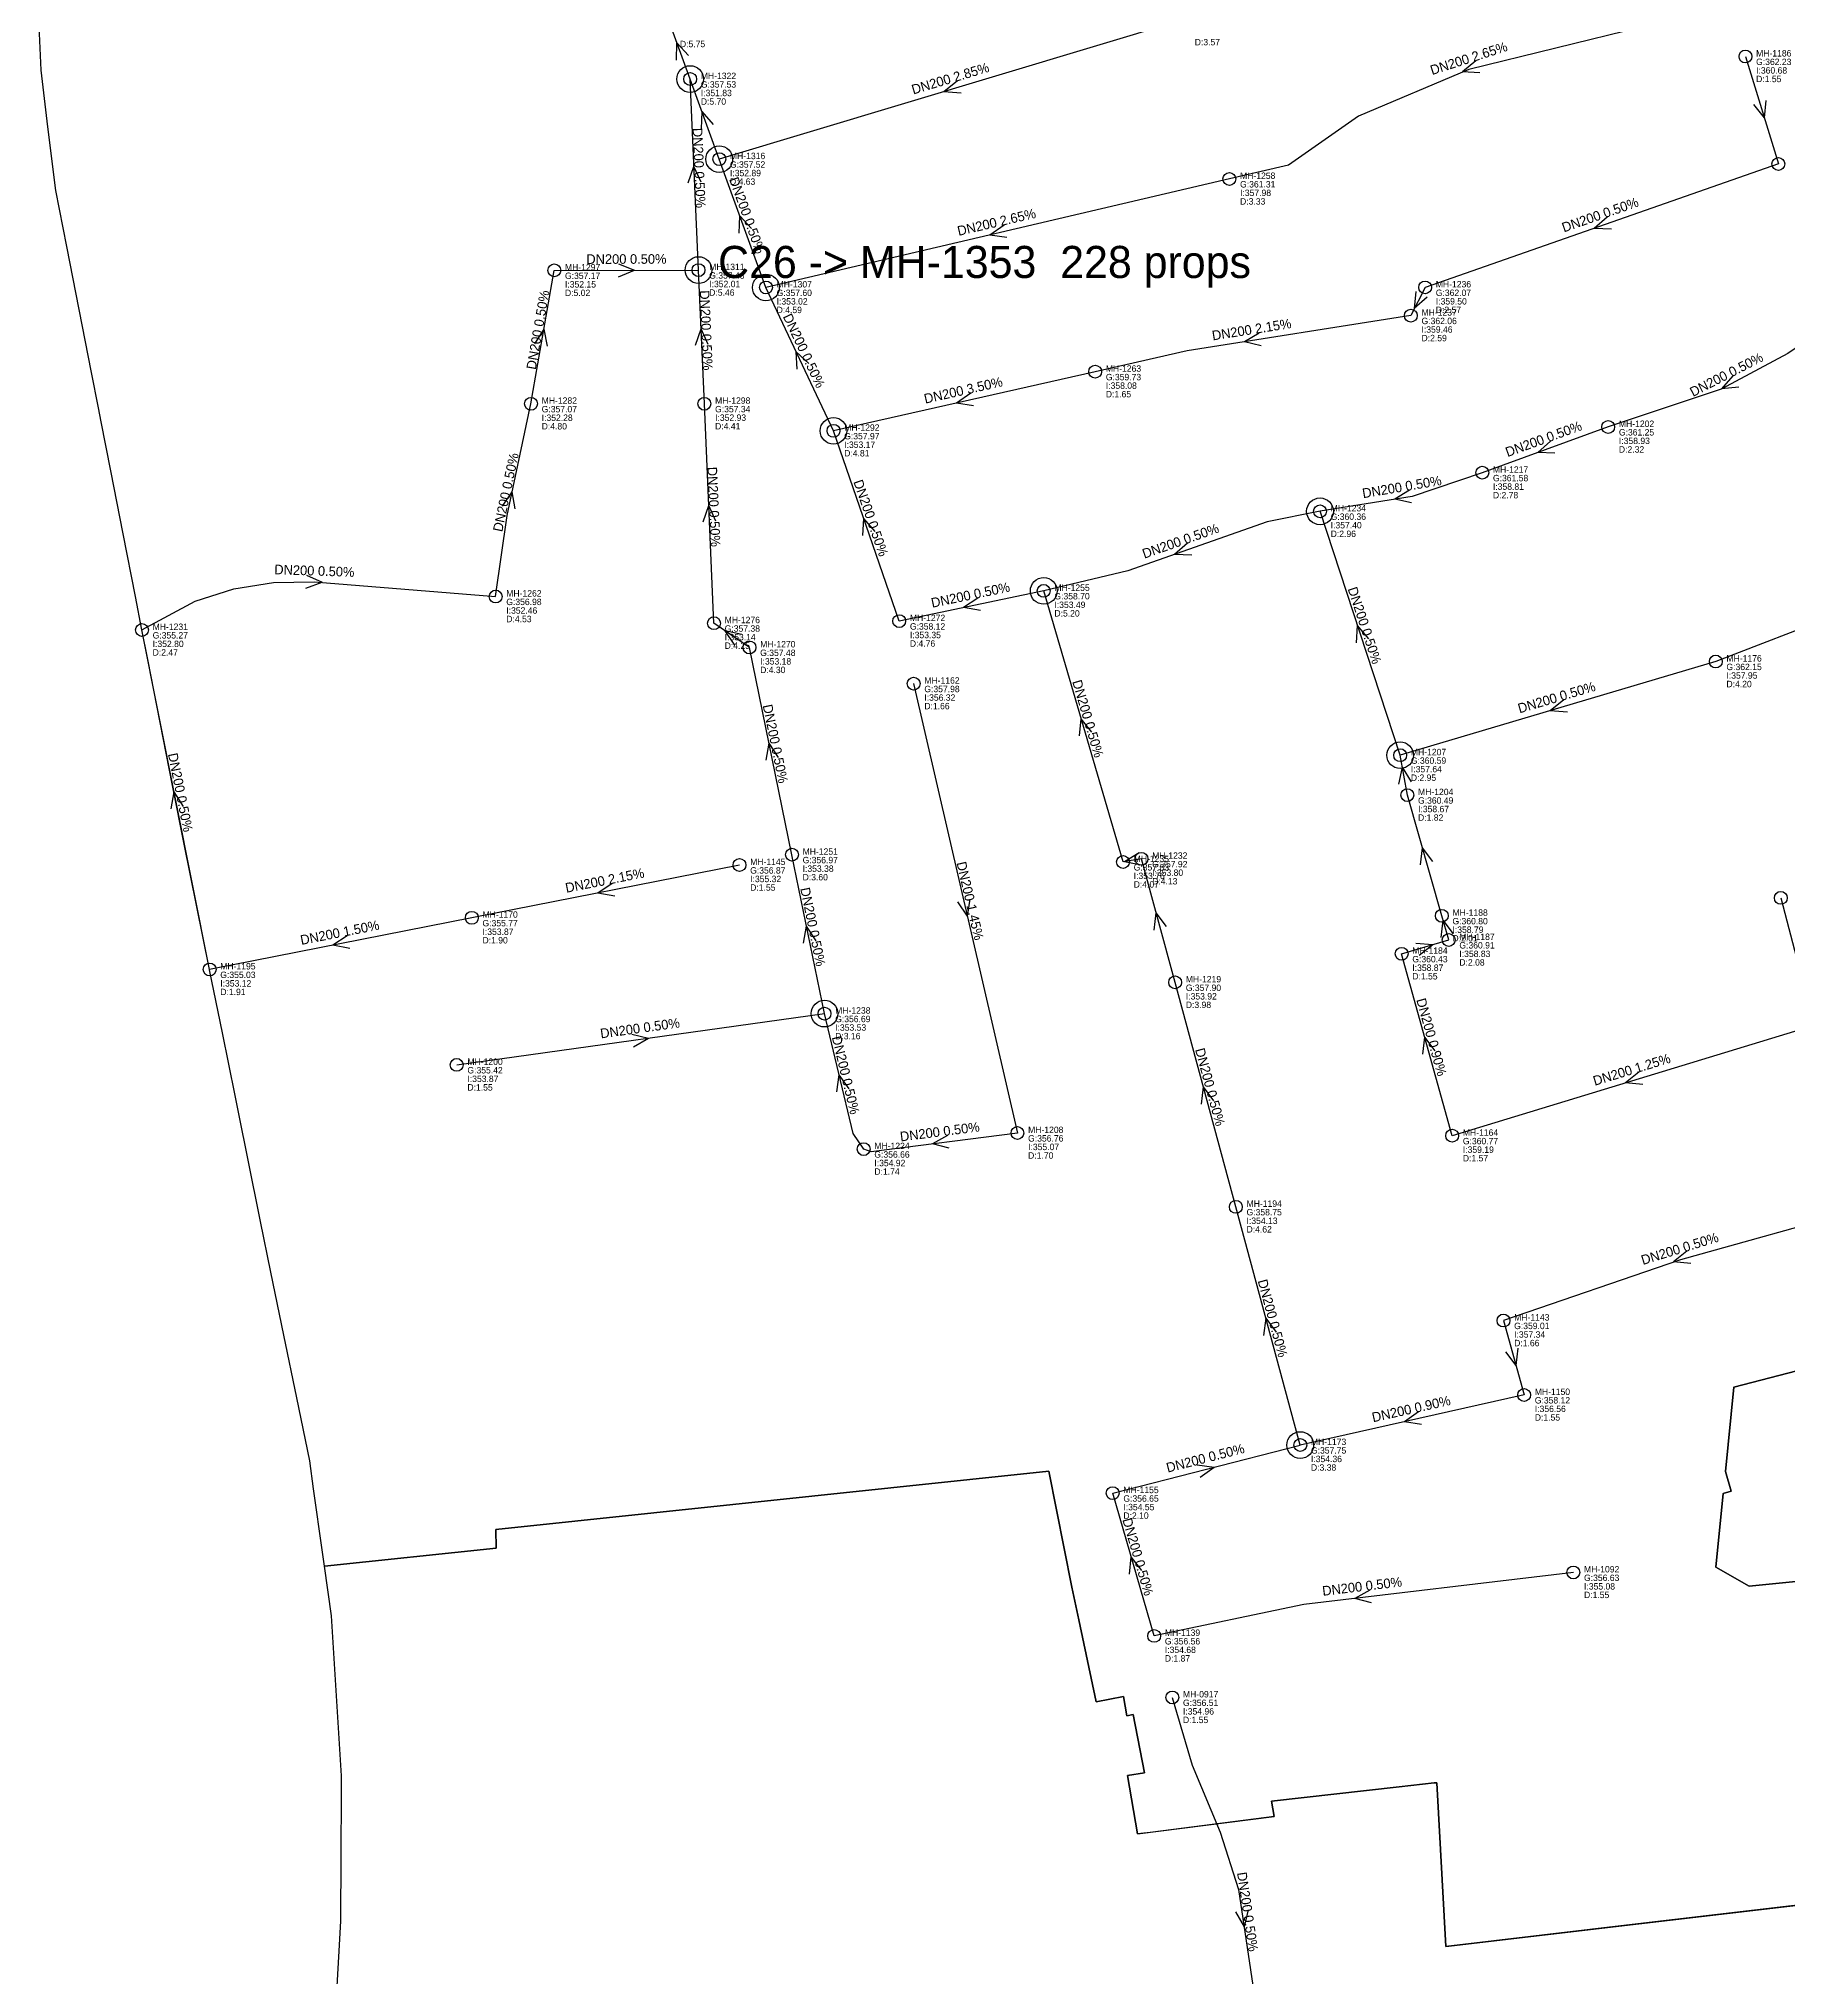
# Model space of a CAD drawing. Header units: metres. Extents: x 449149 to 451990, y 2566737 to 2570847.
# Drawn here: x 449908.2 to 450235.5, y 2568289.6 to 2568652.2 of the extents above; entities that cross this region are included whole.
import ezdxf
from ezdxf.enums import TextEntityAlignment as Align

# ---------------------------------------------------------------- set-up
doc = ezdxf.new("R2010")
doc.units = ezdxf.units.M
for name, color, linetype in [('SEW-CATCHMENT', 4, 'Continuous'), ('SEW-CATCHMENT-LABEL', 4, 'Continuous'), ('SEW-DROP', 6, 'Continuous'), ('SEW-LABEL', 2, 'Continuous'), ('SEW-MH', 7, 'Continuous'), ('SEW-MH-LABEL', 8, 'Continuous'), ('SEW-PIPE-DN200', 3, 'Continuous')]:
    doc.layers.add(name, color=color, linetype=linetype)

msp = doc.modelspace()

# ---------------------------------------------------------------- linework, layer by layer
at = {"layer": 'SEW-CATCHMENT'}
for points in [[(450257.94, 2568305.53), (450207.34, 2568299.61), (450207.34, 2568299.59), (450171.4, 2568295.33), (450169.73, 2568325.97), (450169.26, 2568325.98), (450162.72, 2568325.23), (450138.84, 2568322.5), (450139.3, 2568319.64), (450116.14, 2568316.69), (450113.78, 2568316.4), (450111.87, 2568327.33), (450115.04, 2568327.86), (450112.94, 2568338.72), (450111.75, 2568338.48), (450111.16, 2568342.13), (450106, 2568341.11), (450102.76, 2568356.44), (450101.44, 2568362.53), (450097.17, 2568384.28), (449993.74, 2568373.32), (449993.77, 2568369.86), (449961.67, 2568366.47), (449961.31, 2568369.08), (449959.64, 2568380.97), (449958.91, 2568386.19), (449956.49, 2568397.95), (449954.08, 2568409.7), (449951.66, 2568421.46), (449949.71, 2568430.98), (449947.33, 2568442.74), (449945.7, 2568450.78), (449944.95, 2568454.5), (449942.57, 2568466.26), (449940.19, 2568478.03), (449940.18, 2568478.09), (449937.81, 2568489.79), (449935.43, 2568501.55), (449933.22, 2568512.49), (449930.91, 2568524.27), (449928.61, 2568536.04), (449927.53, 2568541.59), (449926.31, 2568547.82), (449924.01, 2568559.6), (449921.71, 2568571.38), (449919.92, 2568580.5), (449919.4, 2568583.15), (449918.11, 2568589.76), (449915.79, 2568601.53), (449913.47, 2568613.31), (449911.41, 2568623.79), (449909.95, 2568635.7), (449908.65, 2568646.28), (449908.23, 2568655.92)], [(450249.92, 2568364.94), (450228.18, 2568362.72), (450221.92, 2568366.32), (450223.32, 2568380.09), (450224.79, 2568380.52), (450224.79, 2568380.52), (450223.73, 2568384.21), (450225.33, 2568399.98), (450257.28, 2568408.26)], [(450257.28, 2568408.26), (450225.33, 2568399.98), (450223.73, 2568384.21), (450224.79, 2568380.52), (450223.32, 2568380.09), (450221.92, 2568366.32), (450228.18, 2568362.72), (450249.92, 2568364.94)], [(449963.8, 2568283.59), (449964.49, 2568295.57), (449964.76, 2568300.18), (449964.8, 2568312.18), (449964.83, 2568324.18), (449964.84, 2568327.29), (449964.09, 2568339.27), (449963.34, 2568351.24), (449962.97, 2568357.2), (449961.67, 2568366.47), (449993.77, 2568369.86), (449993.74, 2568373.32), (450097.17, 2568384.28), (450101.44, 2568362.53), (450102.76, 2568356.44), (450106, 2568341.11), (450111.16, 2568342.13), (450111.75, 2568338.48), (450112.94, 2568338.72), (450115.04, 2568327.86), (450111.87, 2568327.33), (450113.78, 2568316.4), (450139.3, 2568319.64), (450138.84, 2568322.5), (450162.72, 2568325.23), (450169.26, 2568325.98), (450169.73, 2568325.97), (450171.4, 2568295.33), (450207.55, 2568299.61), (450258.15, 2568305.53)]]:
    msp.add_lwpolyline(points, dxfattribs=at)
at = {"layer": 'SEW-DROP'}
for centre in [(450030.07, 2568644.63), (450035.52, 2568629.65), (450031.64, 2568608.9), (450044.25, 2568605.65), (450056.89, 2568578.84), (450147.89, 2568563.78), (450096.21, 2568548.9), (450162.89, 2568518.16), (450055.2, 2568469.83), (450144.2, 2568389.14)]:
    msp.add_circle(centre, 2.5, dxfattribs=at)
at = {"layer": 'SEW-LABEL'}
for p, q in [((450027.5, 2568648.19), (450027.61, 2568651.42)), ((450029.76, 2568649.01), (450027.61, 2568651.42)), ((450177.05, 2568648.07), (450174.56, 2568646.01)), ((450080.08, 2568644.27), (450077.55, 2568642.26)), ((450177.79, 2568645.78), (450174.56, 2568646.01)), ((450080.77, 2568641.98), (450077.55, 2568642.26)), ((450228.97, 2568639.89), (450230.99, 2568637.37)), ((450231.26, 2568640.59), (450230.99, 2568637.37)), ((450032.18, 2568635.32), (450032.29, 2568638.55)), ((450034.44, 2568636.14), (450032.29, 2568638.55)), ((450029.72, 2568625.22), (450030.79, 2568628.27)), ((450032.12, 2568625.32), (450030.79, 2568628.27)), ((450039.27, 2568615.83), (450039.37, 2568619.06)), ((450041.53, 2568616.65), (450039.37, 2568619.06)), ((450201.61, 2568618.83), (450199.18, 2568616.71)), ((450088.78, 2568617.31), (450086.13, 2568615.46)), ((450089.33, 2568614.97), (450086.13, 2568615.46)), ((450202.4, 2568616.57), (450199.18, 2568616.71)), ((450016.65, 2568610.07), (450019.65, 2568608.88)), ((450016.65, 2568607.67), (450019.65, 2568608.88)), ((450165.82, 2568604.91), (450165.53, 2568601.69)), ((450167.96, 2568603.82), (450165.53, 2568601.69)), ((450001.04, 2568595.1), (450002.74, 2568597.84)), ((450003.41, 2568594.68), (450002.74, 2568597.84)), ((450031.05, 2568594.85), (450032.12, 2568597.9)), ((450033.45, 2568594.96), (450032.12, 2568597.9)), ((450136.54, 2568597.13), (450133.76, 2568595.47)), ((450050.12, 2568590.37), (450049.93, 2568593.6)), ((450052.29, 2568591.4), (450049.93, 2568593.6)), ((450136.91, 2568594.76), (450133.76, 2568595.47)), ((450225.12, 2568589.12), (450223, 2568586.68)), ((450082.56, 2568585.86), (450079.9, 2568584.03)), ((450226.22, 2568586.98), (450223, 2568586.68)), ((450083.09, 2568583.52), (450079.9, 2568584.03)), ((450191.02, 2568576.92), (450188.61, 2568574.77)), ((450191.84, 2568574.66), (450188.61, 2568574.77)), ((449994.99, 2568564.74), (449996.79, 2568567.42)), ((449997.34, 2568564.24), (449996.79, 2568567.42)), ((450164.63, 2568567.71), (450161.87, 2568566.03)), ((450032.5, 2568561.83), (450033.57, 2568564.88)), ((450034.9, 2568561.94), (450033.57, 2568564.88)), ((450165.02, 2568565.34), (450161.87, 2568566.03)), ((450062.39, 2568559.23), (450062.54, 2568562.46)), ((450064.66, 2568560.01), (450062.54, 2568562.46)), ((450123.12, 2568557.83), (450120.69, 2568555.7)), ((450123.92, 2568555.57), (450120.69, 2568555.7)), ((449958.21, 2568549.42), (449961.25, 2568550.51)), ((449958.29, 2568551.82), (449961.25, 2568550.51)), ((450083.91, 2568547.55), (450081.22, 2568545.77)), ((450084.4, 2568545.2), (450081.22, 2568545.77)), ((450154.72, 2568539.17), (450154.93, 2568542.4)), ((450157, 2568539.92), (450154.93, 2568542.4)), ((450038.41, 2568538.75), (450036.61, 2568541.44)), ((450039.77, 2568540.73), (450036.61, 2568541.44)), ((450193.5, 2568528.5), (450190.97, 2568526.49)), ((450102.89, 2568521.77), (450103.2, 2568524.99)), ((450105.2, 2568522.45), (450103.2, 2568524.99)), ((450194.18, 2568526.2), (450190.97, 2568526.49)), ((450044.27, 2568517.22), (450044.84, 2568520.4)), ((450046.62, 2568517.71), (450044.84, 2568520.4)), ((450162.64, 2568512.74), (450163.3, 2568515.91)), ((450165.01, 2568513.17), (450163.3, 2568515.91)), ((449932.97, 2568508.13), (449933.56, 2568511.31)), ((449935.32, 2568508.6), (449933.56, 2568511.31)), ((450114.04, 2568499.93), (450111.29, 2568498.24)), ((450166.71, 2568497.64), (450167.04, 2568500.86)), ((450169.02, 2568498.3), (450167.04, 2568500.86)), ((450114.45, 2568497.57), (450111.29, 2568498.24)), ((450015.51, 2568494.15), (450012.8, 2568492.39)), ((450015.97, 2568491.8), (450012.8, 2568492.39)), ((450082.41, 2568491.26), (450081.92, 2568488.06)), ((450080.08, 2568490.72), (450081.92, 2568488.06)), ((450116.88, 2568485.47), (450117.24, 2568488.68)), ((450119.19, 2568486.1), (450117.24, 2568488.68)), ((449965.94, 2568484.39), (449963.23, 2568482.63)), ((450051.28, 2568482.98), (450051.86, 2568486.16)), ((450053.63, 2568483.46), (450051.86, 2568486.16)), ((450170.58, 2568484.1), (450170.91, 2568487.31)), ((450172.89, 2568484.76), (450170.91, 2568487.31)), ((449966.41, 2568482.03), (449963.23, 2568482.63)), ((450165.79, 2568483.04), (450169, 2568482.74)), ((450166.46, 2568480.74), (450169, 2568482.74)), ((450019.16, 2568466.02), (450022.29, 2568465.24)), ((450019.49, 2568463.64), (450022.29, 2568465.24)), ((450167.13, 2568462.24), (450167.49, 2568465.45)), ((450169.44, 2568462.88), (450167.49, 2568465.45)), ((450207.55, 2568458.9), (450205.03, 2568456.87)), ((450057.49, 2568455.18), (450057.96, 2568458.38)), ((450059.83, 2568455.74), (450057.96, 2568458.38)), ((450125.71, 2568452.92), (450126.08, 2568456.13)), ((450128.02, 2568453.55), (450126.08, 2568456.13)), ((450208.25, 2568456.6), (450205.03, 2568456.87)), ((450078.21, 2568447.04), (450075.39, 2568445.47)), ((450078.52, 2568444.66), (450075.39, 2568445.47)), ((450216.53, 2568425.41), (450214.01, 2568423.38)), ((450217.23, 2568423.12), (450214.01, 2568423.38)), ((450137.41, 2568409.65), (450137.79, 2568412.86)), ((450139.73, 2568410.28), (450137.79, 2568412.86)), ((450182.58, 2568406.59), (450184.54, 2568404.02)), ((450184.89, 2568407.23), (450184.54, 2568404.02)), ((450166.34, 2568395.33), (450163.67, 2568393.5)), ((450166.86, 2568392.98), (450163.67, 2568393.5)), ((450124.91, 2568385.43), (450128.11, 2568385.02)), ((450125.5, 2568383.11), (450128.11, 2568385.02)), ((450112.26, 2568365.01), (450112.57, 2568368.23)), ((450114.56, 2568365.68), (450112.57, 2568368.23)), ((450157.22, 2568361.99), (450154.38, 2568360.45)), ((450157.5, 2568359.61), (450154.38, 2568360.45)), ((450132.06, 2568301.82), (450133.69, 2568299.03)), ((450134.44, 2568302.18), (450133.69, 2568299.03))]:
    msp.add_line(p, q, dxfattribs=at)
at = {"layer": 'SEW-MH'}
for centre in [(450227.47, 2568648.85), (450030.07, 2568644.63), (450035.52, 2568629.65), (450233.63, 2568628.75), (450130.94, 2568625.95), (450004.66, 2568608.84), (450031.64, 2568608.9), (450044.25, 2568605.65), (450167.55, 2568605.66), (450164.88, 2568600.39), (450105.83, 2568589.89), (450000.3, 2568583.89), (450032.74, 2568583.9), (450056.89, 2568578.84), (450201.8, 2568579.56), (450178.24, 2568571), (450147.89, 2568563.78), (450096.21, 2568548.9), (449993.68, 2568547.84), (449927.53, 2568541.59), (450034.53, 2568542.86), (450069.18, 2568543.25), (450041.17, 2568538.32), (450221.92, 2568535.68), (450071.88, 2568531.55), (450162.89, 2568518.16), (450164.23, 2568510.7), (450039.3, 2568497.62), (450049.11, 2568499.55), (450111.04, 2568498.2), (450114.49, 2568498.79), (450234.09, 2568491.48), (449989.23, 2568487.75), (450170.67, 2568488.13), (450171.96, 2568483.61), (450163.16, 2568481.02), (449940.18, 2568478.09), (450120.79, 2568475.67), (450055.2, 2568469.83), (449986.41, 2568460.24), (450091.29, 2568447.5), (450172.61, 2568446.99), (450062.53, 2568444.49), (450132.15, 2568433.69), (450182.21, 2568412.42), (450186.07, 2568398.51), (450144.2, 2568389.14), (450109.11, 2568380.14), (450195.28, 2568365.31), (450116.87, 2568353.44), (450120.26, 2568341.93)]:
    msp.add_circle(centre, 1.2, dxfattribs=at)
at = {"layer": 'SEW-PIPE-DN200'}
for points in [[(450224.54, 2568658.41), (450175.75, 2568646.41), (450155.11, 2568637.67), (450142.02, 2568628.54), (450130.94, 2568625.95)], [(450030.07, 2568644.63), (450026.16, 2568655.39)], [(450122.46, 2568655.74), (450035.52, 2568629.65)], [(450227.47, 2568648.85), (450233.63, 2568628.75)], [(450031.64, 2568608.9), (450030.07, 2568644.63)], [(450035.52, 2568629.65), (450030.07, 2568644.63)], [(450044.25, 2568605.65), (450035.52, 2568629.65)], [(450130.94, 2568625.95), (450044.25, 2568605.65)], [(450233.63, 2568628.75), (450167.55, 2568605.66)], [(450000.3, 2568583.89), (450004.66, 2568608.84)], [(450004.66, 2568608.84), (450031.64, 2568608.9)], [(450032.74, 2568583.9), (450031.64, 2568608.9)], [(450056.89, 2568578.84), (450044.25, 2568605.65)], [(450167.55, 2568605.66), (450167.55, 2568605.66), (450164.88, 2568600.39)], [(450164.88, 2568600.39), (450123.07, 2568593.78), (450105.83, 2568589.89)], [(450244.82, 2568599.57), (450235.38, 2568593.28), (450222.94, 2568586.62), (450201.8, 2568579.56)], [(450105.83, 2568589.89), (450056.89, 2568578.84)], [(449993.68, 2568547.84), (449995.85, 2568563.03), (450000.3, 2568583.89)], [(450034.53, 2568542.86), (450032.74, 2568583.9)], [(450069.18, 2568543.25), (450056.89, 2568578.84)], [(450201.8, 2568579.56), (450178.24, 2568571)], [(450178.24, 2568571), (450165.16, 2568566.57), (450147.89, 2568563.78)], [(450147.89, 2568563.78), (450138.02, 2568561.8), (450111.97, 2568552.63), (450096.21, 2568548.9)], [(450162.89, 2568518.16), (450147.89, 2568563.78)], [(450267.17, 2568553.12), (450221.92, 2568535.68)], [(449927.53, 2568541.59), (449937.5, 2568546.97), (449944.7, 2568549.27), (449952.16, 2568550.48), (449959.73, 2568550.57), (449993.68, 2568547.84)], [(450096.21, 2568548.9), (450069.18, 2568543.25)], [(450111.04, 2568498.2), (450111.04, 2568498.2), (450096.21, 2568548.9)], [(450041.17, 2568538.32), (450034.53, 2568542.86)], [(449940.18, 2568478.09), (449927.53, 2568541.59)], [(450049.11, 2568499.55), (450041.17, 2568538.32)], [(450221.92, 2568535.68), (450162.89, 2568518.16)], [(450071.88, 2568531.55), (450091.29, 2568447.5)], [(450164.23, 2568510.7), (450162.89, 2568518.16)], [(450170.67, 2568488.13), (450164.23, 2568510.7)], [(450055.2, 2568469.83), (450049.11, 2568499.55)], [(450114.49, 2568498.79), (450111.04, 2568498.2)], [(450120.79, 2568475.67), (450114.49, 2568498.79)], [(450039.3, 2568497.62), (449989.23, 2568487.75)], [(450234.09, 2568491.48), (450240.32, 2568467.63)], [(449989.23, 2568487.75), (449940.18, 2568478.09), (449940.18, 2568478.09)], [(450171.96, 2568483.61), (450170.67, 2568488.13)], [(450163.16, 2568481.02), (450163.16, 2568481.02), (450171.96, 2568483.61)], [(450172.61, 2568446.99), (450163.16, 2568481.02)], [(450132.15, 2568433.69), (450120.79, 2568475.67)], [(449986.41, 2568460.24), (450055.2, 2568469.83)], [(450062.53, 2568444.49), (450062.53, 2568444.49), (450060.59, 2568447.43), (450055.2, 2568469.83)], [(450240.32, 2568467.63), (450172.61, 2568446.99)], [(450091.29, 2568447.5), (450063.91, 2568444.01), (450062.53, 2568444.49)], [(450144.2, 2568389.14), (450132.15, 2568433.69)], [(450249.29, 2568433.27), (450215.31, 2568423.78), (450182.21, 2568412.42)], [(450182.21, 2568412.42), (450186.07, 2568398.51)], [(450186.07, 2568398.51), (450144.2, 2568389.14)], [(450109.11, 2568380.14), (450144.2, 2568389.14)], [(450116.87, 2568353.44), (450109.11, 2568380.14)], [(450195.28, 2568365.31), (450144.87, 2568359.32), (450116.87, 2568353.44)], [(450120.26, 2568341.93), (450123.98, 2568329.28), (450129.22, 2568316.74), (450132.65, 2568306.01), (450136.49, 2568280.15), (450141.37, 2568257.67)]]:
    msp.add_lwpolyline(points, dxfattribs=at)

# ---------------------------------------------------------------- texts
at = {"layer": 'SEW-CATCHMENT-LABEL'}
msp.add_text('C26 -> MH-1353  228 props', height=6, dxfattribs=at).set_placement((450085.14, 2568607.42), align=Align.CENTER)
at = {"layer": 'SEW-LABEL'}
for s, rotation, p in [('DN200 2.65%', 17.8156, (450175.99, 2568647.66)), ('DN200 2.85%', 16.7092, (450078.99, 2568643.89)), ('DN200 0.50%', 272.5087, (450030.86, 2568627.97)), ('DN200 0.50%', 289.9809, (450039.89, 2568618.85)), ('DN200 0.50%', 19.2622, (450200.59, 2568618.41)), ('DN200 2.65%', 13.1759, (450087.59, 2568617)), ('DN200 0.50%', 0.1396, (450018.15, 2568610.07)), ('DN200 0.50%', 80.0768, (450002.48, 2568597.57)), ('DN200 0.50%', 272.5083, (450032.19, 2568597.6)), ('DN200 0.50%', 295.2402, (450050.57, 2568593.44)), ('DN200 2.15%', 8.9912, (450135.24, 2568596.91)), ('DN200 0.50%', 27.1527, (450224.33, 2568588.57)), ('DN200 3.50%', 12.7251, (450081.36, 2568585.56)), ('DN200 0.50%', 19.9636, (450190.02, 2568576.48)), ('DN200 0.50%', 77.9694, (449996.48, 2568567.16)), ('DN200 0.50%', 272.5083, (450033.63, 2568564.58)), ('DN200 0.50%', 289.0444, (450063.03, 2568562.24)), ('DN200 0.50%', 9.5601, (450163.35, 2568567.47)), ('DN200 0.50%', 19.3829, (450122.1, 2568557.4)), ('DN200 0.50%', -1.9847, (449959.75, 2568551.77)), ('DN200 0.50%', 11.8073, (450082.69, 2568547.27)), ('DN200 0.50%', 288.2002, (450155.39, 2568542.17)), ('DN200 0.50%', 286.3148, (450103.63, 2568524.75)), ('DN200 0.50%', 16.5265, (450192.4, 2568528.12)), ('DN200 0.50%', 281.5801, (450045.14, 2568520.13)), ('DN200 0.50%', 281.2642, (449933.85, 2568511.04)), ('DN200 2.15%', 11.1451, (450014.27, 2568493.88)), ('DN200 1.45%', -76.9944, (450081.58, 2568490.73)), ('DN200 0.50%', 281.5799, (450052.16, 2568485.89)), ('DN200 1.50%', 11.1451, (449964.7, 2568484.12)), ('DN200 0.90%', 285.5144, (450167.89, 2568465.21)), ('DN200 0.50%', 7.9373, (450020.81, 2568466.23)), ('DN200 0.50%', 283.5236, (450058.31, 2568458.12)), ('DN200 0.50%', 285.1391, (450126.47, 2568455.88)), ('DN200 1.25%', 16.9473, (450206.46, 2568458.51)), ('DN200 0.50%', 7.258, (450076.88, 2568446.86)), ('DN200 0.50%', 17.1524, (450215.45, 2568425.02)), ('DN200 0.50%', 285.139, (450138.18, 2568412.62)), ('DN200 0.90%', 12.6112, (450165.14, 2568395.03)), ('DN200 0.50%', 14.3931, (450126.66, 2568385.84)), ('DN200 0.50%', 286.1968, (450112.99, 2568367.99)), ('DN200 0.50%', 6.7818, (450155.87, 2568361.82)), ('DN200 0.50%', -81.5561, (450133.47, 2568301.72))]:
    msp.add_text(s, height=1.8, rotation=rotation, dxfattribs=at).set_placement(p, align=Align.CENTER)
at = {"layer": 'SEW-MH-LABEL'}
for s, p in [('D:5.75', (450028.16, 2568650.59)), ('D:3.57', (450124.46, 2568650.94)), ('G:362.23', (450229.47, 2568647.25)), ('MH-1186', (450229.47, 2568648.85)), ('G:357.53', (450032.07, 2568643.03)), ('MH-1322', (450032.07, 2568644.63)), ('D:1.55', (450229.47, 2568644.05)), ('I:360.68', (450229.47, 2568645.65)), ('D:5.70', (450032.07, 2568639.83)), ('I:351.83', (450032.07, 2568641.43)), ('G:357.52', (450037.52, 2568628.05)), ('MH-1316', (450037.52, 2568629.65)), ('D:4.63', (450037.52, 2568624.85)), ('I:352.89', (450037.52, 2568626.45)), ('G:361.31', (450132.94, 2568624.35)), ('MH-1258', (450132.94, 2568625.95)), ('D:3.33', (450132.94, 2568621.15)), ('I:357.98', (450132.94, 2568622.75)), ('G:357.17', (450006.66, 2568607.24)), ('MH-1297', (450006.66, 2568608.84)), ('G:357.48', (450033.64, 2568607.3)), ('MH-1311', (450033.64, 2568608.9)), ('D:5.02', (450006.66, 2568604.04)), ('I:352.15', (450006.66, 2568605.64)), ('D:5.46', (450033.64, 2568604.1)), ('I:352.01', (450033.64, 2568605.7)), ('G:357.60', (450046.25, 2568604.05)), ('MH-1307', (450046.25, 2568605.65)), ('I:353.02', (450046.25, 2568602.45)), ('G:362.07', (450169.55, 2568604.06)), ('MH-1236', (450169.55, 2568605.66)), ('I:359.50', (450169.55, 2568602.46)), ('D:4.59', (450046.25, 2568600.85)), ('G:362.06', (450166.88, 2568598.79)), ('MH-1237', (450166.88, 2568600.39)), ('D:2.57', (450169.55, 2568600.86)), ('D:2.59', (450166.88, 2568595.59)), ('I:359.46', (450166.88, 2568597.19)), ('G:359.73', (450107.83, 2568588.29)), ('MH-1263', (450107.83, 2568589.89)), ('D:1.65', (450107.83, 2568585.09)), ('I:358.08', (450107.83, 2568586.69)), ('G:357.07', (450002.3, 2568582.29)), ('MH-1282', (450002.3, 2568583.89)), ('I:352.28', (450002.3, 2568580.69)), ('G:357.34', (450034.74, 2568582.3)), ('MH-1298', (450034.74, 2568583.9)), ('I:352.93', (450034.74, 2568580.7)), ('D:4.80', (450002.3, 2568579.09)), ('D:4.41', (450034.74, 2568579.1)), ('G:357.97', (450058.89, 2568577.24)), ('MH-1292', (450058.89, 2568578.84)), ('G:361.25', (450203.8, 2568577.96)), ('MH-1202', (450203.8, 2568579.56)), ('D:4.81', (450058.89, 2568574.04)), ('I:353.17', (450058.89, 2568575.64)), ('D:2.32', (450203.8, 2568574.76)), ('I:358.93', (450203.8, 2568576.36)), ('MH-1217', (450180.24, 2568571)), ('G:361.58', (450180.24, 2568569.4)), ('D:2.78', (450180.24, 2568566.2)), ('I:358.81', (450180.24, 2568567.8)), ('MH-1234', (450149.89, 2568563.78)), ('G:360.36', (450149.89, 2568562.18)), ('D:2.96', (450149.89, 2568558.98)), ('I:357.40', (450149.89, 2568560.58)), ('MH-1255', (450098.21, 2568548.9)), ('G:356.98', (449995.68, 2568546.24)), ('MH-1262', (449995.68, 2568547.84)), ('I:352.46', (449995.68, 2568544.64)), ('G:358.70', (450098.21, 2568547.3)), ('I:353.49', (450098.21, 2568545.7)), ('MH-1231', (449929.53, 2568541.59)), ('D:4.53', (449995.68, 2568543.04)), ('G:357.38', (450036.53, 2568541.26)), ('MH-1276', (450036.53, 2568542.86)), ('G:358.12', (450071.18, 2568541.65)), ('MH-1272', (450071.18, 2568543.25)), ('D:5.20', (450098.21, 2568544.1)), ('G:355.27', (449929.53, 2568539.99)), ('I:352.80', (449929.53, 2568538.39)), ('D:4.25', (450036.53, 2568538.06)), ('I:353.14', (450036.53, 2568539.66)), ('MH-1270', (450043.17, 2568538.32)), ('D:4.76', (450071.18, 2568538.45)), ('I:353.35', (450071.18, 2568540.05)), ('D:2.47', (449929.53, 2568536.79)), ('G:357.48', (450043.17, 2568536.72)), ('D:4.30', (450043.17, 2568533.52)), ('I:353.18', (450043.17, 2568535.12)), ('G:362.15', (450223.92, 2568534.08)), ('MH-1176', (450223.92, 2568535.68)), ('G:357.98', (450073.88, 2568529.95)), ('MH-1162', (450073.88, 2568531.55)), ('D:4.20', (450223.92, 2568530.88)), ('I:357.95', (450223.92, 2568532.48)), ('D:1.66', (450073.88, 2568526.75)), ('I:356.32', (450073.88, 2568528.35)), ('G:360.59', (450164.89, 2568516.56)), ('MH-1207', (450164.89, 2568518.16)), ('D:2.95', (450164.89, 2568513.36)), ('I:357.64', (450164.89, 2568514.96)), ('G:360.49', (450166.23, 2568509.1)), ('MH-1204', (450166.23, 2568510.7)), ('D:1.82', (450166.23, 2568505.9)), ('I:358.67', (450166.23, 2568507.5)), ('MH-1145', (450041.3, 2568497.62)), ('G:356.97', (450051.11, 2568497.95)), ('MH-1251', (450051.11, 2568499.55)), ('MH-1235', (450113.04, 2568498.2)), ('MH-1232', (450116.49, 2568498.79)), ('G:356.87', (450041.3, 2568496.02)), ('I:355.32', (450041.3, 2568494.42)), ('D:3.60', (450051.11, 2568494.75)), ('I:353.38', (450051.11, 2568496.35)), ('G:357.83', (450113.04, 2568496.6)), ('I:353.76', (450113.04, 2568495)), ('G:357.92', (450116.49, 2568497.19)), ('D:4.13', (450116.49, 2568493.99)), ('I:353.80', (450116.49, 2568495.59)), ('D:1.55', (450041.3, 2568492.82)), ('D:4.07', (450113.04, 2568493.4)), ('MH-1170', (449991.23, 2568487.75)), ('G:360.80', (450172.67, 2568486.53)), ('MH-1188', (450172.67, 2568488.13)), ('G:355.77', (449991.23, 2568486.15)), ('D:1.90', (449991.23, 2568482.95)), ('I:353.87', (449991.23, 2568484.55)), ('D:2.01', (450172.67, 2568483.33)), ('I:358.79', (450172.67, 2568484.93)), ('MH-1187', (450173.96, 2568483.61)), ('G:360.43', (450165.16, 2568479.42)), ('MH-1184', (450165.16, 2568481.02)), ('G:360.91', (450173.96, 2568482.01)), ('I:358.83', (450173.96, 2568480.41)), ('G:355.03', (449942.18, 2568476.49)), ('MH-1195', (449942.18, 2568478.09)), ('MH-1219', (450122.79, 2568475.67)), ('D:1.55', (450165.16, 2568476.22)), ('I:358.87', (450165.16, 2568477.82)), ('D:2.08', (450173.96, 2568478.81)), ('D:1.91', (449942.18, 2568473.29)), ('I:353.12', (449942.18, 2568474.89)), ('G:357.90', (450122.79, 2568474.07)), ('I:353.92', (450122.79, 2568472.47)), ('G:356.69', (450057.2, 2568468.23)), ('MH-1238', (450057.2, 2568469.83)), ('D:3.98', (450122.79, 2568470.87)), ('D:3.16', (450057.2, 2568465.03)), ('I:353.53', (450057.2, 2568466.63)), ('G:355.42', (449988.41, 2568458.64)), ('MH-1200', (449988.41, 2568460.24)), ('D:1.55', (449988.41, 2568455.44)), ('I:353.87', (449988.41, 2568457.04)), ('MH-1208', (450093.29, 2568447.5)), ('MH-1164', (450174.61, 2568446.99)), ('G:356.66', (450064.53, 2568442.89)), ('MH-1224', (450064.53, 2568444.49)), ('G:356.76', (450093.29, 2568445.9)), ('I:355.07', (450093.29, 2568444.3)), ('G:360.77', (450174.61, 2568445.39)), ('I:359.19', (450174.61, 2568443.79)), ('D:1.74', (450064.53, 2568439.69)), ('I:354.92', (450064.53, 2568441.29)), ('D:1.70', (450093.29, 2568442.7)), ('D:1.57', (450174.61, 2568442.19)), ('G:358.75', (450134.15, 2568432.09)), ('MH-1194', (450134.15, 2568433.69)), ('D:4.62', (450134.15, 2568428.89)), ('I:354.13', (450134.15, 2568430.49)), ('G:359.01', (450184.21, 2568410.82)), ('MH-1143', (450184.21, 2568412.42)), ('D:1.66', (450184.21, 2568407.62)), ('I:357.34', (450184.21, 2568409.22)), ('G:358.12', (450188.07, 2568396.91)), ('MH-1150', (450188.07, 2568398.51)), ('D:1.55', (450188.07, 2568393.71)), ('I:356.56', (450188.07, 2568395.31)), ('MH-1173', (450146.2, 2568389.14)), ('G:357.75', (450146.2, 2568387.54)), ('I:354.36', (450146.2, 2568385.94)), ('D:3.38', (450146.2, 2568384.34)), ('G:356.65', (450111.11, 2568378.54)), ('MH-1155', (450111.11, 2568380.14)), ('D:2.10', (450111.11, 2568375.34)), ('I:354.55', (450111.11, 2568376.94)), ('G:356.63', (450197.28, 2568363.71)), ('MH-1092', (450197.28, 2568365.31)), ('D:1.55', (450197.28, 2568360.51)), ('I:355.08', (450197.28, 2568362.11)), ('MH-1139', (450118.87, 2568353.44)), ('G:356.56', (450118.87, 2568351.84)), ('D:1.87', (450118.87, 2568348.64)), ('I:354.68', (450118.87, 2568350.24)), ('MH-0917', (450122.26, 2568341.93)), ('G:356.51', (450122.26, 2568340.33)), ('I:354.96', (450122.26, 2568338.73)), ('D:1.55', (450122.26, 2568337.13))]:
    msp.add_text(s, height=1.2, dxfattribs=at).set_placement(p)

doc.saveas('drawing.dxf')
